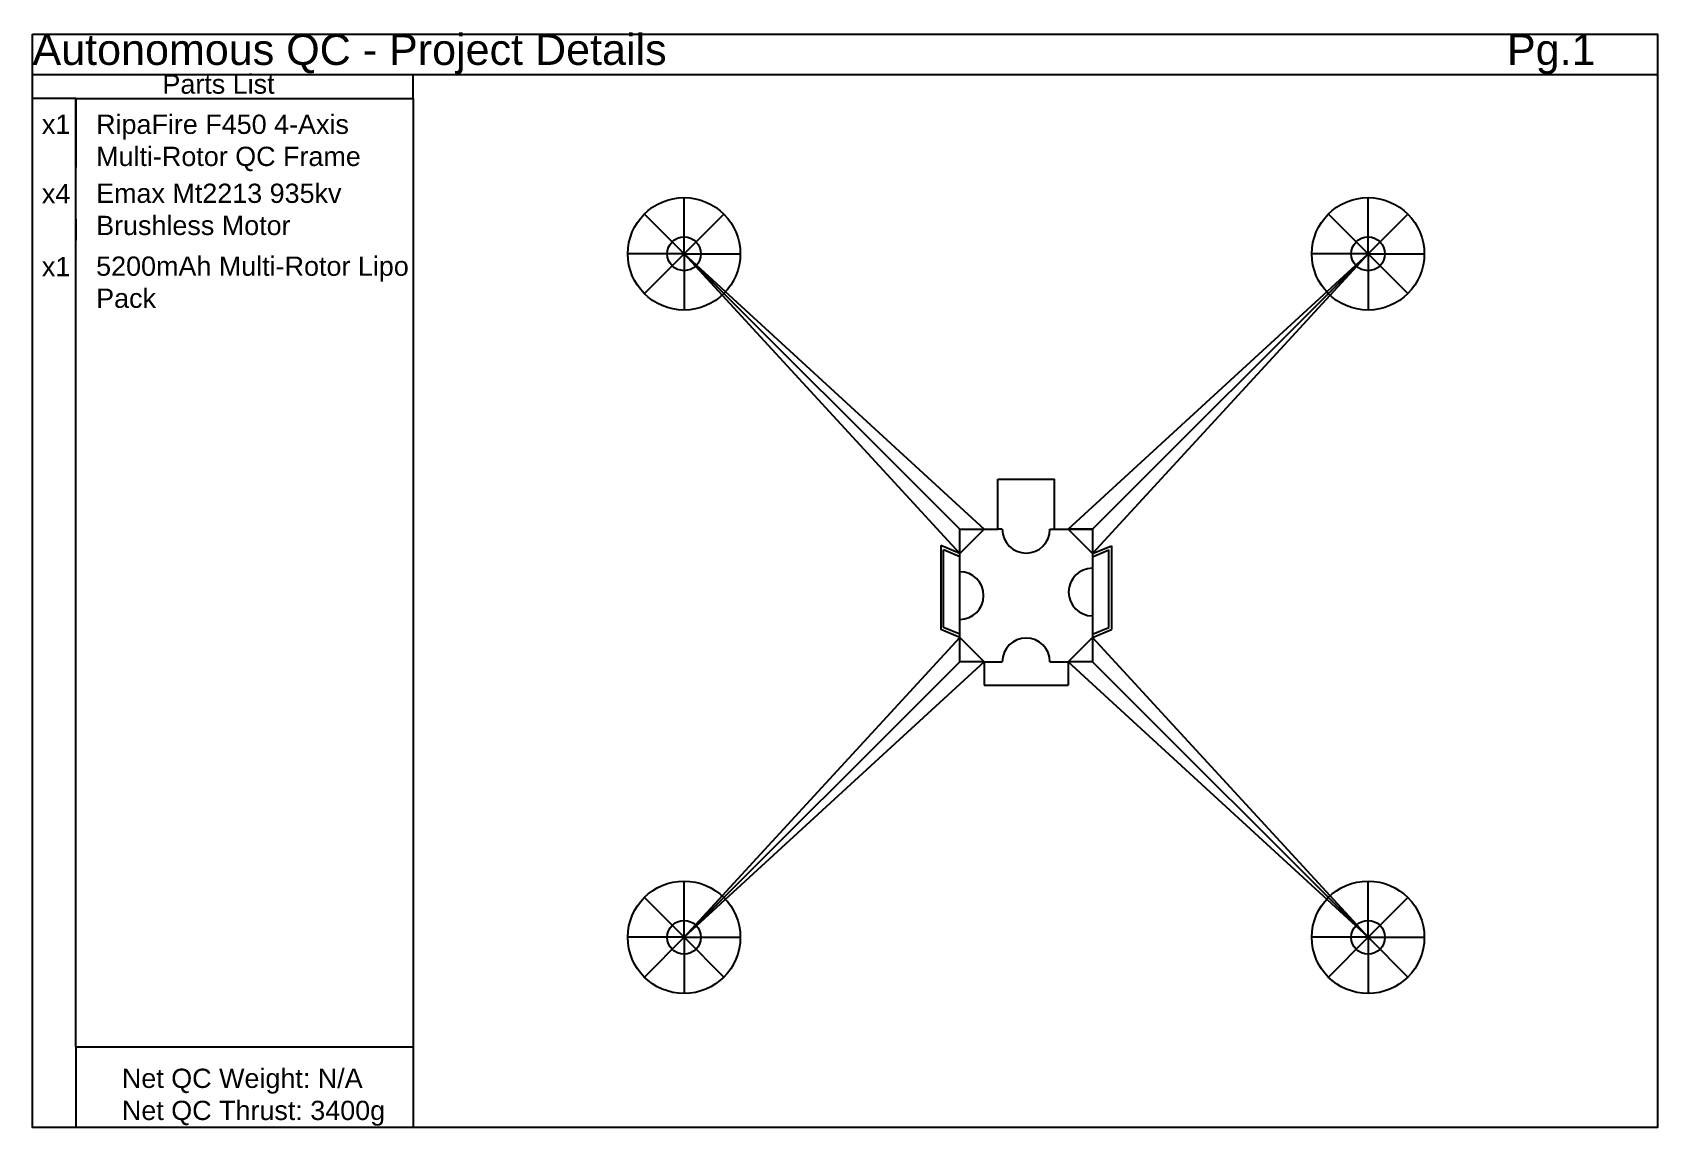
# Paper-space layout 'Specifications' of a CAD drawing. Header units: inches. Extents: x 0 to 10.5, y 0 to 7.1.
# The model-space entities are those that its viewports show. They can reach past a viewport. Long polylines and large blocks are cut down to what shows.
import ezdxf

# ---------------------------------------------------------------- set-up
doc = ezdxf.new("R2010")
doc.units = ezdxf.units.IN
doc.header["$MEASUREMENT"] = 0
doc.styles.get("Standard").update_dxf_attribs({"font": 'arial.ttf'})

msp = doc.modelspace()

# ---------------------------------------------------------------- linework, layer by layer
at = {"color": 3}
for p, q in [((25904, 12162), (25904, 12755)), ((25904, 12162), (25904, 12755)), ((33117, 12162), (33117, 12755)), ((33117, 12162), (33117, 12755)), ((25904, 12162), (25485, 12582)), ((25904, 12162), (26324, 12582)), ((33117, 12162), (32698, 12582)), ((33117, 12162), (33536, 12582)), ((25904, 12162), (25311, 12162)), ((25904, 12162), (25485, 11743)), ((25904, 12162), (26497, 12162)), ((25904, 12162), (25904, 11570)), ((33117, 12162), (32524, 12162)), ((33117, 12162), (33710, 12162)), ((33117, 12162), (33536, 11743)), ((33117, 12162), (33117, 11570)), ((25904, 4950), (25904, 5542)), ((33117, 4950), (33117, 5542)), ((25904, 4950), (25485, 5369)), ((33117, 4950), (33536, 5369)), ((25904, 4950), (25311, 4950)), ((25904, 4950), (25485, 4530)), ((25904, 4950), (26497, 4950)), ((25904, 4950), (26324, 4530)), ((25904, 4950), (25904, 4357)), ((33117, 4950), (32524, 4950)), ((33117, 4950), (32698, 4530)), ((33117, 4950), (33117, 4357)), ((33117, 4950), (33710, 4950)), ((33117, 4950), (33536, 4530)), ((33117, 4950), (33117, 4357))]:
    msp.add_line(p, q, dxfattribs=at)
for p, q in [((25904, 12162), (25311, 12162)), ((25904, 12162), (28812, 9255)), ((25904, 12162), (26497, 12162)), ((25904, 12162), (25904, 11570)), ((25904, 12162), (26324, 11743)), ((28812, 9255), (25904, 12162)), ((25904, 12162), (29069, 9255)), ((28812, 8998), (25904, 12162)), ((29953, 9255), (33117, 12162)), ((33117, 12162), (30210, 8998)), ((30210, 9255), (33117, 12162)), ((33117, 12162), (32524, 12162)), ((33117, 12162), (32698, 11743)), ((33117, 12162), (33710, 12162)), ((33117, 12162), (33117, 11570)), ((28812, 9255), (29211, 9255)), ((28812, 7857), (28812, 9255)), ((29811, 9255), (30210, 9255)), ((30210, 9255), (29953, 9255)), ((30210, 9255), (29953, 9255)), ((30210, 9255), (30210, 7857)), ((30210, 9255), (30210, 8998)), ((25904, 4950), (28812, 8114)), ((30210, 8114), (33117, 4950)), ((25904, 4950), (28812, 7857)), ((28812, 7857), (25904, 4950)), ((29069, 7857), (25904, 4950)), ((29069, 7857), (28812, 7857)), ((30210, 7857), (29953, 7857)), ((33117, 4950), (29953, 7857)), ((30210, 7857), (33117, 4950)), ((30210, 7857), (33117, 4950)), ((25904, 4950), (25904, 5542)), ((33117, 4950), (33117, 5542)), ((25904, 4950), (26324, 5369)), ((33117, 4950), (32698, 5369)), ((25904, 4950), (25311, 4950)), ((25904, 4950), (26497, 4950)), ((25904, 4950), (25904, 4357)), ((33117, 4950), (32524, 4950)), ((33117, 4950), (33710, 4950))]:
    msp.add_line(p, q)
at = {"color": 7}
for p, q in [((29211, 9255), (29211, 9785)), ((29211, 9785), (29811, 9785)), ((29811, 9255), (29811, 9785)), ((29069, 9255), (28812, 8998)), ((29069, 9255), (29211, 9255)), ((29260, 9255), (29211, 9255)), ((29761, 9255), (29811, 9255)), ((29811, 9255), (29953, 9255)), ((29953, 9255), (30210, 8998)), ((28812, 8998), (28611, 9083)), ((28611, 9083), (28611, 8199)), ((28611, 9083), (28611, 9083)), ((28611, 9083), (28611, 8950)), ((28611, 9083), (28611, 9050)), ((30210, 8998), (30410, 9082)), ((30410, 9082), (30410, 8198)), ((30410, 9082), (30410, 9082)), ((30410, 9082), (30410, 8950)), ((30410, 9082), (30410, 9050)), ((28812, 8965), (28638, 9038)), ((28638, 8220), (28638, 9038)), ((30210, 8965), (30383, 9038)), ((30210, 8998), (30210, 8965)), ((30383, 8220), (30383, 9038)), ((30410, 8331), (30410, 8198)), ((30410, 8231), (30410, 8198)), ((30410, 8231), (30410, 8231)), ((28812, 8114), (28611, 8199)), ((28812, 8114), (28611, 8199)), ((28812, 8147), (28638, 8220)), ((29069, 7857), (28812, 8114)), ((29953, 7857), (30210, 8114)), ((30210, 8147), (30383, 8220)), ((30210, 8114), (30410, 8198)), ((30210, 8114), (30410, 8198)), ((30210, 8147), (30210, 8114)), ((29069, 7857), (29069, 7609)), ((29069, 7857), (29260, 7857)), ((29761, 7857), (29953, 7857)), ((29953, 7857), (29953, 7609)), ((29069, 7609), (29953, 7609))]:
    msp.add_line(p, q, dxfattribs=at)
for centre, radius in [((25904, 12162), 593), ((33117, 12162), 593), ((25904, 12162), 178), ((33117, 12162), 178), ((25904, 4950), 593), ((33117, 4950), 593), ((25904, 4950), 178), ((33117, 4950), 178)]:
    msp.add_circle(centre, radius)
for centre, start, end in [((29511, 9255), 180, 0), ((28812, 8556), 270, 90), ((30210, 8593), 90, 270), ((29511, 7857), 0, 180)]:
    msp.add_arc(centre, 251, start, end, dxfattribs=at)

psp = doc.layouts.new('Specifications')

# ---------------------------------------------------------------- linework, layer by layer
at = {"color": 7}
for p, q in [((0, 6.837), (10.544, 6.837)), ((2.469, 6.682), (2.469, 6.837)), ((0.282, 6.682), (0, 6.682)), ((0.282, 6.682), (0.282, 6.233)), ((0.282, 5.898), (0.282, 5.76)), ((0.282, 0.524), (0.282, 0)), ((0.282, 0.524), (2.469, 0.524)), ((2.469, 0.524), (2.469, 0))]:
    psp.add_line(p, q, dxfattribs=at)
psp.add_lwpolyline([(0, 7.099), (10.544, 7.099), (10.544, 0), (0, 0)], close=True, dxfattribs=at)
psp.add_lwpolyline([(0.282, 0.524), (0.282, 6.682), (2.469, 6.682), (2.469, 0.524)], dxfattribs=at)

# ---------------------------------------------------------------- texts
at = {"color": 7, "attachment_point": 1}
for s, width, insert, char_height in [('Autonomous QC - Project Details', 6.32234, (0, 7.099), 0.2), ('Pg.1', 0.58311, (9.567, 7.099), 0.2), ('Parts List', 0.72838, (0.843, 6.837), 0.125), ('x1', 0.28184, (0.061, 6.576), 0.125), ('RipaFire F450 4-Axis Multi-Rotor QC Frame', 2.18727, (0.413, 6.576), 0.125), ('x4', 0.28184, (0.061, 6.126), 0.125), ('Emax Mt2213 935kv Brushless Motor', 2.18727, (0.413, 6.128), 0.125), ('x1', 0.28184, (0.061, 5.652), 0.125), ('5200mAh Multi-Rotor Lipo Pack', 2.18727, (0.413, 5.655), 0.125), ('Net QC Weight: N/A\\PNet QC Thrust: 3400g', 1.72187, (0.58, 0.382), 0.125)]:
    psp.add_mtext_dynamic_manual_height_columns(s, width=width, gutter_width=1, heights=[0], dxfattribs=dict(at, insert=insert, char_height=char_height))

# ---------------------------------------------------------------- viewports
at = {"layer": '0', "color": 7}
psp.add_viewport(center=(6.506, 3.418), size=(8.075, 6.83657), view_center_point=(29606.585, 8497.777), view_height=11110.92509, dxfattribs=at)

doc.saveas('drawing.dxf')
